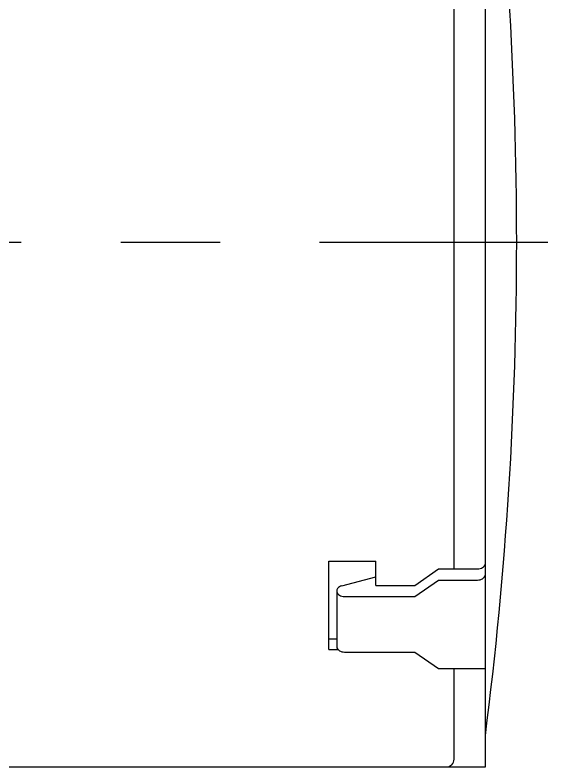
# Model space of a CAD drawing. Extents: x -260 to 40, y -107 to 195.
# Drawn here: x -126.76 to -92.71, y -33.5 to 14.5 of the extents above; entities that cross this region are included whole.
import ezdxf

# ---------------------------------------------------------------- set-up
doc = ezdxf.new("R2010")
doc.units = 0
doc.linetypes.add('CENTER', pattern=[50.8, 31.75, -6.35, 6.35, -6.35])
doc.layers.get('0').update_dxf_attribs({"linetype": 'CONTINUOUS'})
doc.layers.add('CENTER', color=1, linetype='CENTER')

msp = doc.modelspace()

# ---------------------------------------------------------------- linework, layer by layer
at = {"color": 7, "linetype": 'CONTINUOUS'}
for p, q in [((-96.712, -33.5), (-96.712, 35.8)), ((-98.712, -20.86), (-98.712, 35.489)), ((-106.712, -25.993), (-106.712, -20.372)), ((-106.712, -20.372), (-103.712, -20.372)), ((-103.712, -21.92), (-103.712, -20.372)), ((-101.212, -21.92), (-99.712, -20.86)), ((-99.712, -20.86), (-97.212, -20.86)), ((-105.89, -21.944), (-103.712, -21.355)), ((-101.212, -22.627), (-99.712, -21.567)), ((-99.712, -21.567), (-97.212, -21.567)), ((-103.712, -21.92), (-101.212, -21.92)), ((-106.212, -22.274), (-106.212, -25.809)), ((-105.712, -22.627), (-101.212, -22.627)), ((-106.712, -25.322), (-106.212, -25.322)), ((-106.712, -25.993), (-106.139, -25.993)), ((-105.712, -26.163), (-101.212, -26.163)), ((-101.212, -26.163), (-99.712, -27.224)), ((-99.712, -27.224), (-96.712, -27.224)), ((-98.712, -33), (-98.712, -27.224)), ((-127.712, -33.5), (-96.712, -33.5))]:
    msp.add_line(p, q, dxfattribs=at)
for centre, radius, start, end in [((-343.774, 0), 249.063, 352.7341, 7.2659), ((-96.985, -20.503), 0.273, 323.8748, 359.3132), ((-97.205, -20.222), 0.637, 269.3463, 299.7028), ((-97.093, -20.424), 0.406, 300.1255, 323.9244), ((-97.205, -20.93), 0.637, 269.3463, 299.7028), ((-97.093, -21.132), 0.406, 300.1255, 323.9244), ((-96.985, -21.21), 0.273, 323.8748, 359.3132), ((-105.831, -22.356), 0.406, 120.1255, 143.9244), ((-105.744, -22.498), 0.573, 104.8319, 120.5302), ((-105.949, -22.274), 0.263, 143.1881, 216.8119), ((-105.831, -22.192), 0.406, 216.0756, 239.8745), ((-105.719, -21.99), 0.637, 240.2972, 270.6537), ((-105.939, -25.806), 0.273, 180.6868, 216.1252), ((-105.831, -25.728), 0.406, 216.0756, 239.8745), ((-105.719, -25.526), 0.637, 240.2972, 270.6538), ((-99.212, -33), 0.5, 270, 0)]:
    msp.add_arc(centre, radius, start, end, dxfattribs=at)
at = {"layer": 'CENTER', "color": 1, "linetype": 'CENTER'}
msp.add_line((-259.712, 0), (-92.712, 0), dxfattribs=at)

doc.saveas('drawing.dxf')
